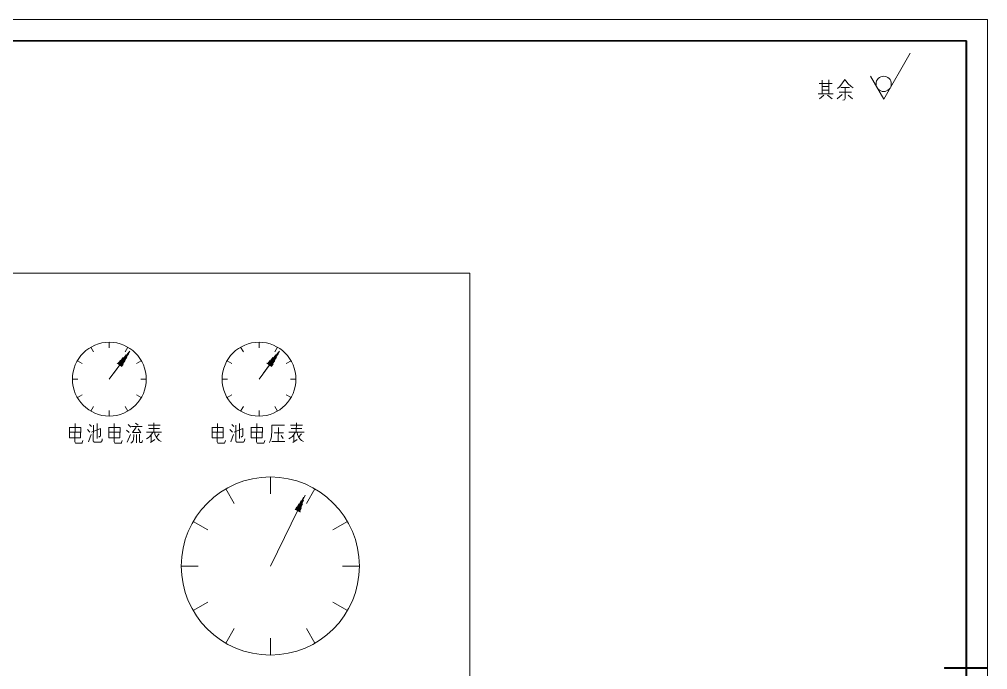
# Model space of a CAD drawing. Header units: millimetres. Extents: x 184 to 672, y 418 to 715.
# Drawn here: x 450.5 to 672.2, y 566 to 714.8 of the extents above; entities that cross this region are included whole.
import ezdxf

# ---------------------------------------------------------------- set-up
doc = ezdxf.new("R2010")
doc.units = ezdxf.units.MM
doc.layers.add('1', color=7, linetype='Continuous', lineweight=18)

msp = doc.modelspace()

# ---------------------------------------------------------------- linework, layer by layer
at = {"layer": '1', "color": 7, "linetype": 'Continuous'}
for p, q in [((672.18615, 714.79805), (183.54025, 714.79805)), ((672.18615, 417.9979), (672.18615, 714.79805)), ((208.4398, 709.99555), (667.2876, 709.99555)), ((667.2876, 709.7978), (208.4398, 709.7978)), ((667.1859, 422.89645), (667.1859, 709.89385)), ((667.1859, 709.89385), (667.3893, 709.89385)), ((667.3893, 709.89385), (667.3893, 422.89645)), ((648.38835, 696.5316), (654.4508, 707.0293)), ((634.31985, 700.89905), (634.2803, 697.82545)), ((635.86795, 700.94425), (635.86795, 697.82545)), ((639.51785, 701.04595), (638.81725, 700.0572)), ((639.59695, 700.9951), (640.2128, 700.1024)), ((648.38835, 696.5316), (645.35995, 701.78045)), ((633.58535, 700.1024), (636.6081, 700.1024)), ((634.31985, 698.61645), (635.9075, 698.61645)), ((635.86795, 699.4131), (634.3594, 699.4131)), ((638.24095, 699.36225), (637.8511, 699.0176)), ((638.81725, 700.0572), (638.24095, 699.36225)), ((638.54605, 699.21535), (640.5631, 699.21535)), ((639.5574, 699.1645), (639.5574, 696.6898)), ((640.2128, 700.1024), (640.95295, 699.4583)), ((640.95295, 699.4583), (641.41625, 699.11365)), ((633.3876, 697.7294), (636.8002, 697.7294)), ((634.7097, 697.4808), (633.6588, 696.5881)), ((635.5572, 697.4808), (636.56855, 696.5881)), ((638.89635, 697.6277), (637.772, 696.5881)), ((638.16185, 698.17575), (640.98685, 698.17575)), ((639.43875, 696.39035), (639.015, 696.2943)), ((639.5574, 696.6898), (639.43875, 696.39035)), ((640.25235, 697.4808), (641.22415, 696.5881)), ((662.28735, 566.29345), (662.28735, 566.49685)), ((662.28735, 566.49685), (672.18615, 566.49685)), ((672.18615, 566.29345), (662.28735, 566.29345))]:
    msp.add_line(p, q, dxfattribs=at)
at = {"layer": '1', "color": 1, "linetype": 'Continuous'}
for p, q in [((294.26895, 656.7104), (553.6548, 656.7104)), ((553.6548, 656.7104), (553.6548, 510.0025)), ((471.1196, 640.9243), (471.1196, 639.66435)), ((505.3925, 640.9243), (505.3925, 639.66435)), ((466.8934, 639.78865), (467.52055, 638.6982)), ((472.07445, 633.7714), (475.82605, 638.879)), ((475.61135, 638.66995), (473.41915, 635.68675)), ((475.3458, 639.78865), (474.713, 638.6982)), ((501.1663, 639.78865), (501.7991, 638.6982)), ((506.353, 633.7714), (510.1046, 638.879)), ((509.88425, 638.66995), (507.69205, 635.68675)), ((509.6187, 639.78865), (508.99155, 638.6982)), ((463.7972, 636.6981), (464.8933, 636.0653)), ((471.1196, 632.4719), (474.8712, 637.5795)), ((473.6508, 636.76025), (473.05755, 635.9523)), ((474.30055, 637.39305), (473.1762, 635.8619)), ((474.95595, 638.0315), (473.3005, 635.77715)), ((475.55485, 638.3366), (473.5378, 635.59635)), ((475.1424, 637.523), (473.6621, 635.5116)), ((474.72995, 636.7094), (473.78075, 635.4212)), ((478.43635, 636.6981), (477.3459, 636.0653)), ((498.07575, 636.6981), (499.1662, 636.0653)), ((505.3925, 632.4719), (509.1441, 637.5795)), ((507.9237, 636.76025), (507.33045, 635.9523)), ((508.5791, 637.39305), (507.45475, 635.8619)), ((509.22885, 638.0315), (507.5734, 635.77715)), ((509.82775, 638.3366), (507.81635, 635.59635)), ((509.4153, 637.523), (507.935, 635.5116)), ((509.00285, 636.7094), (508.0593, 635.4212)), ((512.7149, 636.6981), (511.62445, 636.0653)), ((472.9954, 636.1218), (472.93325, 636.0427)), ((474.3175, 635.8958), (473.90505, 635.3308)), ((507.2683, 636.1218), (507.2118, 636.0427)), ((508.5904, 635.8958), (508.17795, 635.3308)), ((462.6672, 632.4719), (463.92715, 632.4719)), ((479.572, 632.4719), (478.31205, 632.4719)), ((496.9401, 632.4719), (498.20005, 632.4719)), ((513.8449, 632.4719), (512.58495, 632.4719)), ((463.7972, 628.2457), (464.8933, 628.87285)), ((478.43635, 628.2457), (477.3459, 628.87285)), ((498.07575, 628.2457), (499.1662, 628.87285)), ((512.7149, 628.2457), (511.62445, 628.87285)), ((466.8934, 625.1495), (467.52055, 626.2456)), ((471.1196, 624.0195), (471.1196, 625.27945)), ((475.3458, 625.1495), (474.713, 626.2456)), ((501.1663, 625.1495), (501.7991, 626.2456)), ((505.3925, 624.0195), (505.3925, 625.27945)), ((509.6187, 625.1495), (508.99155, 626.2456)), ((462.0231, 621.5109), (462.0231, 619.03055)), ((464.58255, 621.4092), (462.0231, 621.4092)), ((463.2661, 622.3471), (463.22655, 618.38645)), ((464.543, 619.03055), (464.58255, 621.4092)), ((466.6787, 620.3696), (466.1363, 620.912)), ((466.56005, 622.10415), (467.029, 621.60695)), ((469.1195, 621.1606), (467.06855, 620.3696)), ((467.4923, 621.9064), (467.45275, 618.2904)), ((468.34545, 622.3471), (468.3059, 618.88365)), ((469.1195, 619.5786), (469.1195, 621.1606)), ((471.02355, 621.5109), (471.02355, 619.03055)), ((473.583, 621.4092), (471.02355, 621.4092)), ((472.2609, 622.3471), (472.227, 618.38645)), ((473.54345, 619.03055), (473.583, 621.4092)), ((475.05765, 620.81595), (475.67915, 620.2679)), ((475.4475, 622.10415), (476.02945, 621.5109)), ((476.182, 621.6578), (478.6228, 621.6578)), ((477.22725, 621.5109), (476.4532, 620.2679)), ((477.14815, 622.39795), (477.69055, 621.9064)), ((477.7301, 621.06455), (478.31205, 620.17185)), ((479.98445, 621.9064), (482.77555, 621.9064)), ((480.14265, 621.1606), (482.61735, 621.1606)), ((481.34045, 622.49965), (481.3009, 620.42045)), ((494.62925, 621.5109), (494.62925, 619.03055)), ((497.18305, 621.4092), (494.62925, 621.4092)), ((495.8666, 622.3471), (495.82705, 618.38645)), ((497.1435, 619.03055), (497.18305, 621.4092)), ((499.2792, 620.3696), (498.7368, 620.912)), ((499.16055, 622.10415), (499.6295, 621.60695)), ((501.72, 621.1606), (499.66905, 620.3696)), ((500.0928, 621.9064), (500.05325, 618.2904)), ((500.94595, 622.3471), (500.9064, 618.88365)), ((501.72, 619.5786), (501.72, 621.1606)), ((503.62405, 621.5109), (503.62405, 619.03055)), ((506.1835, 621.4092), (503.62405, 621.4092)), ((504.86705, 622.3471), (504.8275, 618.38645)), ((506.14395, 619.03055), (506.1835, 621.4092)), ((508.35875, 621.9516), (508.3192, 621.1606)), ((508.3192, 621.1606), (508.3192, 620.3696)), ((511.22895, 621.9516), (508.35875, 621.9516)), ((509.8334, 621.4092), (509.79385, 618.1887)), ((512.5906, 621.9064), (515.37605, 621.9064)), ((512.74315, 621.1606), (515.2235, 621.1606)), ((513.9466, 622.49965), (513.90705, 620.42045)), ((462.0231, 619.03055), (464.543, 619.03055)), ((462.1022, 620.31875), (464.58255, 620.31875)), ((464.9272, 617.99095), (465.0854, 618.4373)), ((466.3284, 618.09265), (466.9499, 619.77635)), ((468.72965, 619.2283), (468.88785, 619.33)), ((468.88785, 619.33), (469.0404, 619.38085)), ((469.0404, 619.38085), (469.1195, 619.5786)), ((469.43025, 618.34125), (469.4698, 618.4373)), ((469.4698, 618.4373), (469.50935, 618.7876)), ((471.02355, 619.03055), (473.54345, 619.03055)), ((471.10265, 620.31875), (473.583, 620.31875)), ((473.92765, 617.99095), (474.08585, 618.4373)), ((475.21585, 618.0418), (475.95035, 619.8272)), ((476.4532, 620.2679), (478.04085, 620.2679)), ((476.6453, 618.63505), (476.57185, 618.38645)), ((476.68485, 618.9345), (476.6453, 618.63505)), ((476.76395, 619.33), (476.68485, 618.9345)), ((476.7244, 619.8272), (476.76395, 619.33)), ((477.3459, 619.77635), (477.3459, 617.8949)), ((478.0013, 619.8724), (478.0013, 618.2904)), ((478.6228, 618.1435), (478.7019, 618.4373)), ((480.024, 619.03055), (479.60025, 618.8328)), ((479.63415, 620.3696), (483.0863, 620.3696)), ((480.41385, 619.38085), (480.024, 619.03055)), ((480.79805, 619.8724), (480.41385, 619.38085)), ((480.52685, 617.94575), (481.53255, 618.6859)), ((480.71895, 619.7255), (480.71895, 618.1435)), ((481.06925, 620.2679), (480.79805, 619.8724)), ((481.49865, 620.2679), (481.5721, 619.8272)), ((481.5721, 619.8272), (481.80375, 619.27915)), ((481.80375, 619.27915), (482.15405, 618.7876)), ((482.5439, 619.92325), (481.8433, 619.2283)), ((482.15405, 618.7876), (482.5439, 618.4373)), ((482.5439, 618.4373), (482.96765, 618.1887)), ((494.62925, 619.03055), (497.1435, 619.03055)), ((494.7027, 620.31875), (497.18305, 620.31875)), ((497.53335, 617.99095), (497.6859, 618.4373)), ((498.9289, 618.09265), (499.5504, 619.77635)), ((501.33015, 619.2283), (501.48835, 619.33)), ((501.48835, 619.33), (501.6409, 619.38085)), ((501.6409, 619.38085), (501.72, 619.5786)), ((502.03075, 618.34125), (502.0703, 618.4373)), ((502.0703, 618.4373), (502.10985, 618.7876)), ((503.62405, 619.03055), (506.14395, 619.03055)), ((503.70315, 620.31875), (506.1835, 620.31875)), ((506.5338, 617.99095), (506.68635, 618.4373)), ((508.00845, 618.539), (507.89545, 618.1887)), ((508.16665, 618.98535), (508.00845, 618.539)), ((508.27965, 619.38085), (508.16665, 618.98535)), ((508.3192, 620.3696), (508.27965, 619.8272)), ((508.27965, 619.8272), (508.27965, 619.38085)), ((508.82205, 620.2227), (510.95775, 620.2227)), ((510.44925, 619.5786), (510.87865, 618.88365)), ((512.6245, 619.03055), (512.20075, 618.8328)), ((512.2403, 620.3696), (515.6868, 620.3696)), ((513.01435, 619.38085), (512.6245, 619.03055)), ((513.4042, 619.8724), (513.01435, 619.38085)), ((513.133, 617.94575), (514.1387, 618.6859)), ((513.3251, 619.7255), (513.3251, 618.1435)), ((513.6754, 620.2679), (513.4042, 619.8724)), ((514.09915, 620.2679), (514.17825, 619.8272)), ((514.17825, 619.8272), (514.4099, 619.27915)), ((514.4099, 619.27915), (514.7602, 618.7876)), ((515.1444, 619.92325), (514.44945, 619.2283)), ((514.7602, 618.7876), (515.1444, 618.4373)), ((515.1444, 618.4373), (515.5738, 618.1887)), ((463.22655, 618.38645), (463.22655, 618.09265)), ((463.22655, 618.09265), (463.3791, 617.84405)), ((463.3791, 617.84405), (463.49775, 617.7932)), ((463.49775, 617.7932), (464.58255, 617.7932)), ((464.58255, 617.7932), (464.7351, 617.7932)), ((464.7351, 617.7932), (464.8933, 617.84405)), ((464.8933, 617.84405), (464.9272, 617.99095)), ((467.45275, 618.2904), (467.53185, 618.1435)), ((467.53185, 618.1435), (467.61095, 618.09265)), ((467.61095, 618.09265), (467.6844, 618.0418)), ((467.6844, 618.0418), (467.8426, 618.0418)), ((467.8426, 618.0418), (469.07995, 618.0418)), ((469.07995, 618.0418), (469.15905, 618.0418)), ((469.15905, 618.0418), (469.27205, 618.09265)), ((469.27205, 618.09265), (469.3907, 618.1887)), ((469.3907, 618.1887), (469.43025, 618.34125)), ((472.227, 618.38645), (472.227, 618.09265)), ((472.227, 618.09265), (472.37955, 617.84405)), ((472.37955, 617.84405), (472.4982, 617.7932)), ((472.4982, 617.7932), (473.583, 617.7932)), ((473.583, 617.7932), (473.73555, 617.7932)), ((473.73555, 617.7932), (473.8881, 617.84405)), ((473.8881, 617.84405), (473.92765, 617.99095)), ((476.30065, 617.99095), (476.06335, 617.7932)), ((476.4532, 618.1887), (476.30065, 617.99095)), ((476.57185, 618.38645), (476.4532, 618.1887)), ((478.0013, 618.2904), (478.0013, 618.09265)), ((478.0013, 618.09265), (478.11995, 617.94575)), ((478.11995, 617.94575), (478.47025, 617.94575)), ((478.47025, 617.94575), (478.5437, 618.0418)), ((478.5437, 618.0418), (478.6228, 618.1435)), ((495.82705, 618.38645), (495.82705, 618.09265)), ((495.82705, 618.09265), (495.98525, 617.84405)), ((495.98525, 617.84405), (496.09825, 617.7932)), ((496.09825, 617.7932), (497.18305, 617.7932)), ((497.18305, 617.7932), (497.34125, 617.7932)), ((497.34125, 617.7932), (497.4938, 617.84405)), ((497.4938, 617.84405), (497.53335, 617.99095)), ((500.05325, 618.2904), (500.13235, 618.1435)), ((500.13235, 618.1435), (500.21145, 618.09265)), ((500.21145, 618.09265), (500.2849, 618.0418)), ((500.2849, 618.0418), (500.4431, 618.0418)), ((500.4431, 618.0418), (501.68045, 618.0418)), ((501.68045, 618.0418), (501.75955, 618.0418)), ((501.75955, 618.0418), (501.87255, 618.09265)), ((501.87255, 618.09265), (501.9912, 618.1887)), ((501.9912, 618.1887), (502.03075, 618.34125)), ((504.8275, 618.38645), (504.8275, 618.09265)), ((504.8275, 618.09265), (504.98005, 617.84405)), ((504.98005, 617.84405), (505.0987, 617.7932)), ((505.0987, 617.7932), (506.1835, 617.7932)), ((506.1835, 617.7932), (506.33605, 617.7932)), ((506.33605, 617.7932), (506.49425, 617.84405)), ((506.49425, 617.84405), (506.5338, 617.99095)), ((507.89545, 618.1887), (507.7768, 617.99095)), ((508.35875, 618.1887), (511.26285, 618.1887)), ((507.9802, 610.0979), (507.9802, 606.2559)), ((497.7876, 607.36895), (499.7086, 604.0411)), ((518.16715, 607.36895), (516.24615, 604.0411)), ((507.9802, 589.7127), (515.958, 605.94515)), ((515.958, 605.94515), (507.9802, 589.7127)), ((515.60205, 605.4536), (514.09915, 602.4026)), ((515.8676, 605.657), (514.23475, 602.3348)), ((514.00875, 603.2275), (513.698, 602.60035)), ((514.53985, 603.96765), (513.8336, 602.53255)), ((515.07095, 604.71345), (513.9692, 602.46475)), ((515.6077, 604.78125), (514.37035, 602.267)), ((515.34215, 603.9055), (514.50595, 602.20485)), ((515.08225, 603.0354), (514.64155, 602.13705)), ((514.8167, 602.15965), (514.77715, 602.06925)), ((490.32395, 599.9053), (493.6518, 597.9843)), ((525.6308, 599.9053), (522.30295, 597.9843)), ((487.595, 589.7127), (491.437, 589.7127)), ((528.35975, 589.7127), (524.51775, 589.7127)), ((490.32395, 579.52575), (493.6518, 581.44675)), ((525.6308, 579.52575), (522.30295, 581.44675)), ((497.7876, 572.0621), (499.7086, 575.38995)), ((518.16715, 572.0621), (516.24615, 575.38995)), ((507.9802, 569.33315), (507.9802, 573.17515))]:
    msp.add_line(p, q, dxfattribs=at)
at = {"layer": '1', "color": 7, "linetype": 'Continuous'}
msp.add_circle((648.38835, 700.02895), 1.7515, dxfattribs=at)
at = {"layer": '1', "color": 1, "linetype": 'Continuous'}
for centre, radius in [((471.1196, 632.4719), 8.4524), ((505.3925, 632.4719), 8.4524), ((507.9802, 589.7127), 20.3852)]:
    msp.add_circle(centre, radius, dxfattribs=at)

doc.saveas('drawing.dxf')
